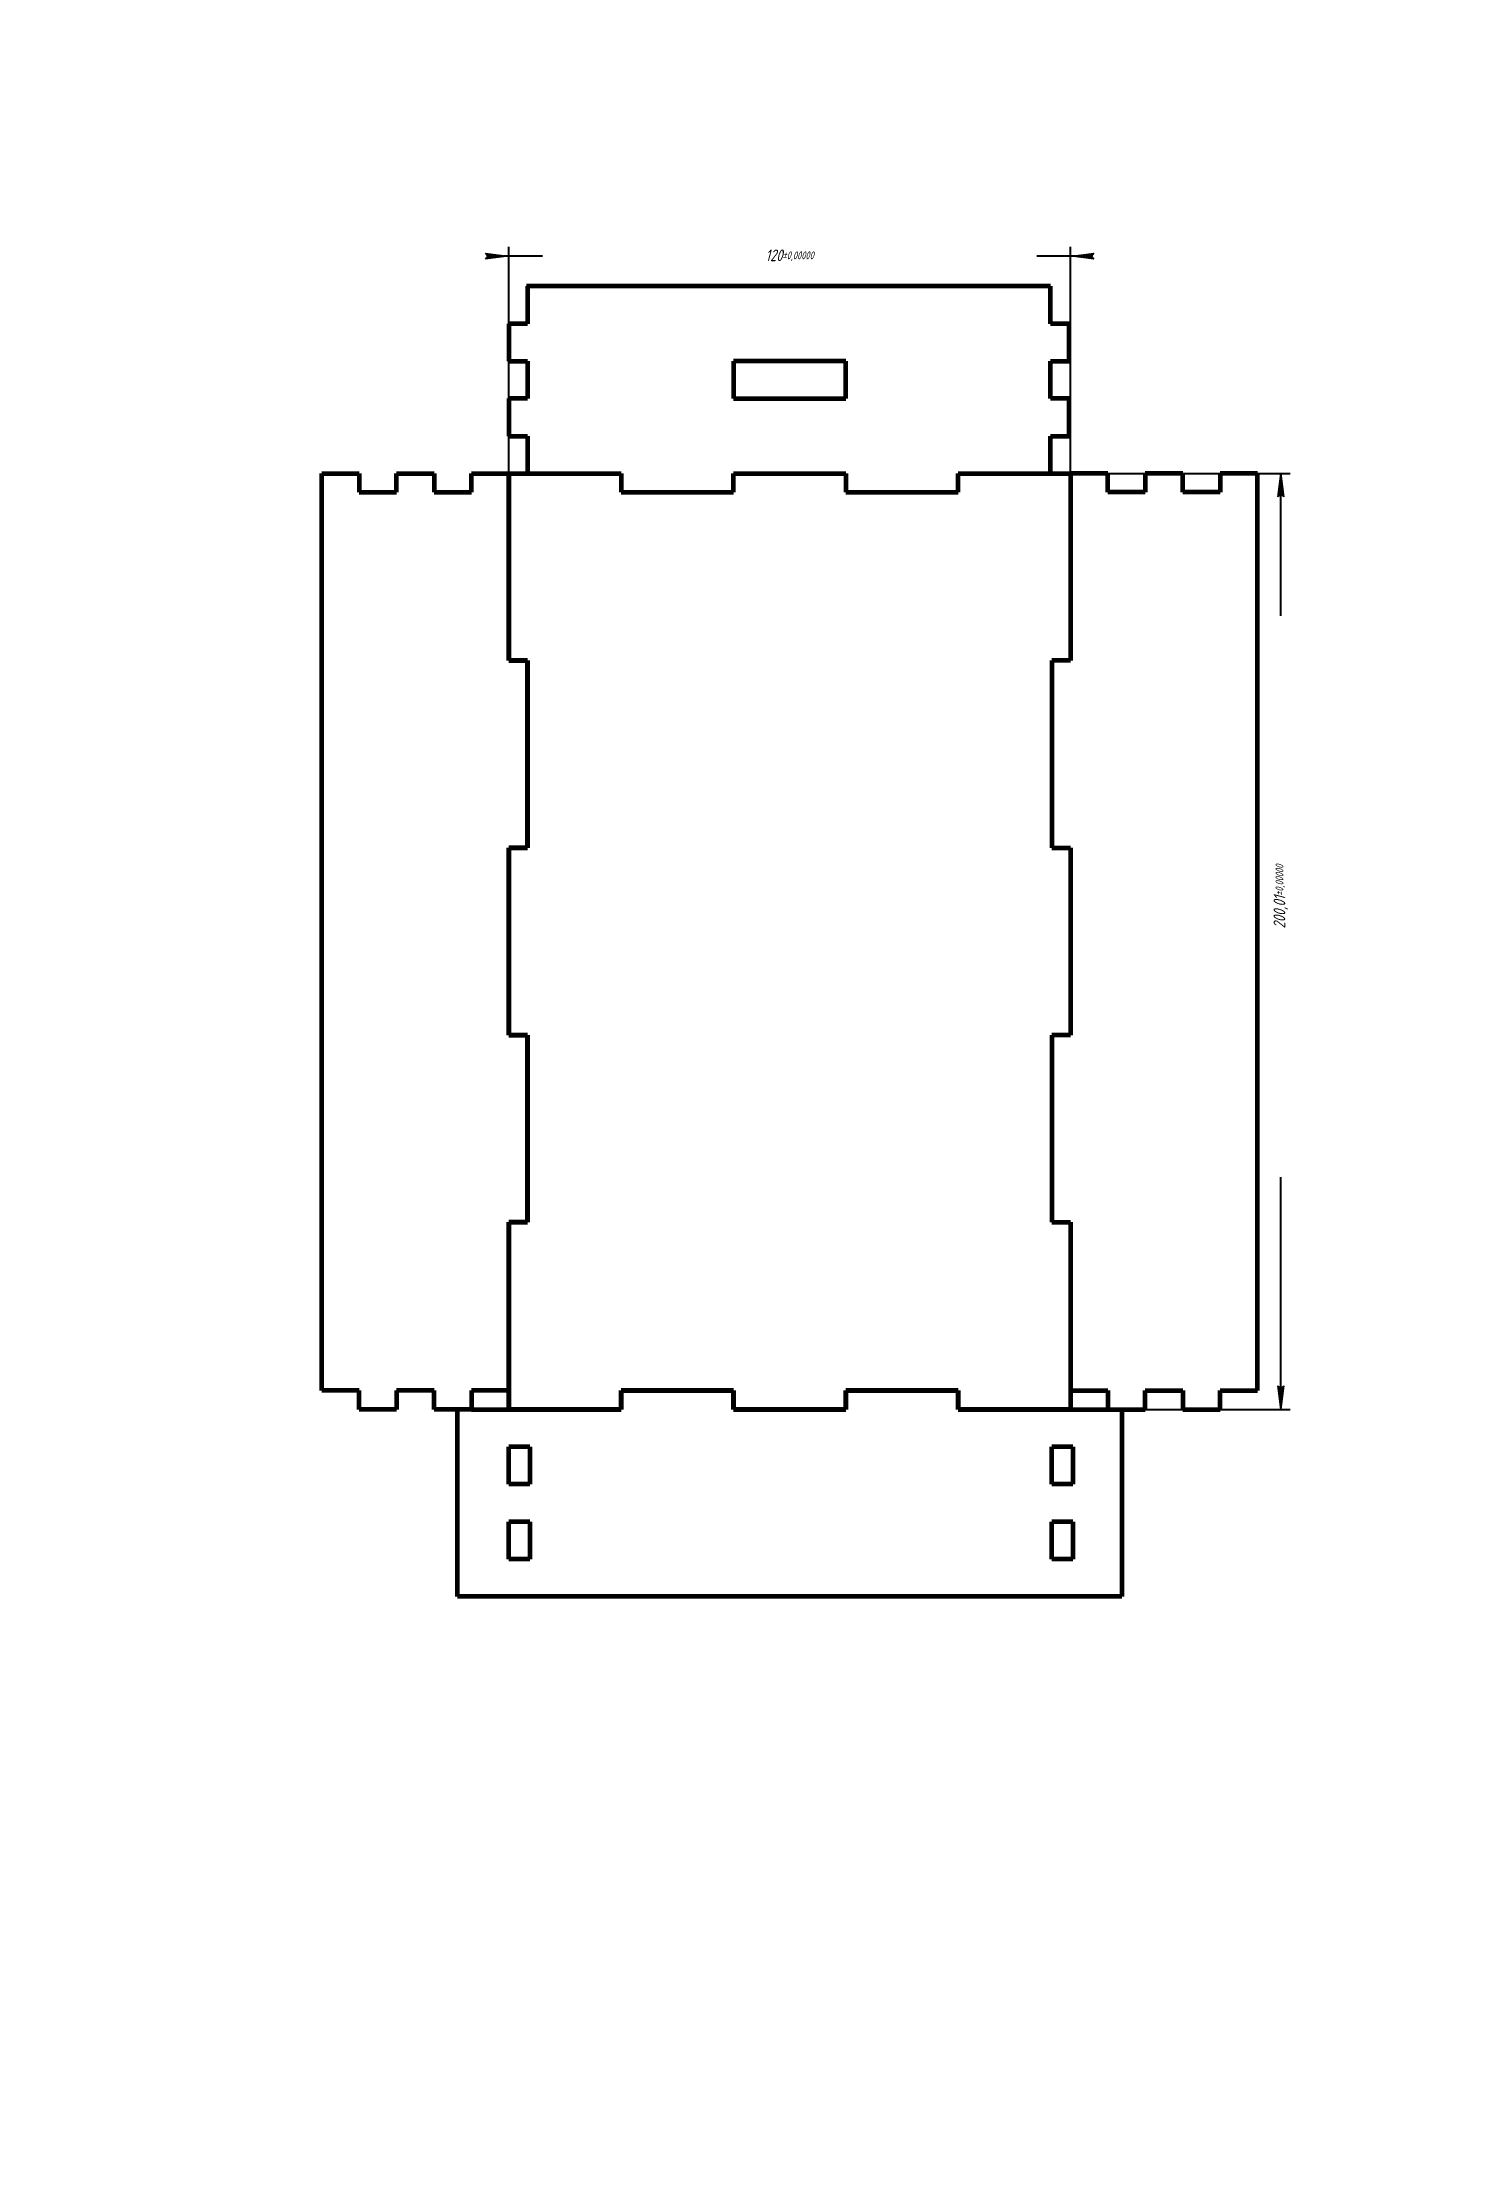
# Model space of a CAD drawing. Header units: millimetres. Extents: x 317 to 617, y 12 to 462.
import ezdxf

# ---------------------------------------------------------------- set-up
doc = ezdxf.new("R2010")
doc.units = ezdxf.units.MM
for name, pattern in [('K5LT32768', [0]), ('K5LT32774', [0]), ('K5LT_THIN', [0])]:
    doc.linetypes.add(name, pattern=pattern)
doc.layers.add('Системный слой', color=7, linetype='Continuous')
doc.styles.add('KDIMTEXTSTYLE', font='GOST_AU.SHX', dxfattribs={"width": 0.96, "oblique": 15, "height": 5})
doc.dimstyles.new('KDIMSTYLE (1.00)', dxfattribs={"dimtxt": 5, "dimasz": 1, "dimexe": 2, "dimexo": 0, "dimgap": 1, "dimtad": 1, "dimtxsty": 'KDIMTEXTSTYLE', "dimsah": 1, "dimcen": 0, "dimdle": 1, "dimadec": 0, "dimazin": 0, "dimtfac": 0.667, "dimtmove": 0, "dimatfit": 3, "dimfxl": 1, "dimtvp": 1, "dimtolj": 1, "dimtzin": 0, "dimarcsym": 0})

# ---------------------------------------------------------------- blocks, each defined once
blk = doc.blocks.new('U17')
at = {"layer": 'Системный слой', "color": 150, "linetype": 'K5LT32774', "lineweight": 60, "true_color": 0x0080ff}
for p, q in [((488.7543645470079, 393.3522426200177), (464.7534584056044, 393.3522426200177)), ((464.7534584056044, 393.3522426200177), (464.7534584056044, 385.3519405728829)), ((488.7543645470079, 385.3519405728829), (488.7543645470079, 393.3522426200177)), ((464.7534584056044, 385.3519405728829), (488.7543645470079, 385.3519405728829))]:
    blk.add_line(p, q, dxfattribs=at)
blk = doc.blocks.new('KDIMARROW_01')
blk.add_hatch(color=0).paths.add_polyline_path([(0, 0), (-5, 0.658262491226197), (-4.5, 6e-16), (-5, -0.6582624912261956)])
at = {"color": 0, "linetype": 'K5LT_THIN', "lineweight": 18}
for p, q in [((-4.5, 6e-16), (-5, 0.658262491226197)), ((-5, 0.658262491226197), (0, 0)), ((0, 0), (-5, -0.6582624912261956)), ((-5, -0.6582624912261956), (-4.5, 6e-16))]:
    blk.add_line(p, q, dxfattribs=at)
at = {"layer": 'Системный слой', "color": 0, "linetype": 'K5LT_THIN', "lineweight": 18}
blk.add_line((0, 0), (-1, 0), dxfattribs=at)

msp = doc.modelspace()

# ---------------------------------------------------------------- linework, layer by layer
at = {"color": 150, "linetype": 'K5LT32768', "lineweight": 60, "true_color": 0x0080ff}
for p, q in [((532.5266854865276, 409.3528467142868), (420.5224568266439, 409.3528467142868)), ((420.7517971463644, 409.3528467142868), (420.7517971463644, 401.3525446671522)), ((532.5266854865276, 401.3525446671522), (532.5266854865276, 409.3528467142868)), ((420.7517971463644, 401.3525446671522), (416.751646122797, 401.3525446671522)), ((416.751646122797, 401.3525446671522), (416.751646122797, 393.3522426200177)), ((536.5268365100951, 401.3525446671522), (532.5266854865276, 401.3525446671522)), ((536.5268365100951, 393.3522426200177), (536.5268365100951, 401.3525446671522)), ((416.751646122797, 393.3522426200177), (420.7517971463644, 393.3522426200177)), ((420.7517971463644, 393.3522426200177), (420.7517971463644, 385.3519405728829)), ((532.5266854865276, 385.3519405728829), (532.5266854865276, 393.3522426200177)), ((532.5266854865276, 393.3522426200177), (536.5268365100951, 393.3522426200177)), ((420.7517971463644, 385.3519405728829), (416.751646122797, 385.3519405728829)), ((416.751646122797, 385.3519405728829), (416.751646122797, 377.3516385257483)), ((536.5268365100951, 385.3519405728829), (532.5266854865276, 385.3519405728829)), ((536.5268365100951, 377.3516385257483), (536.5268365100951, 385.3519405728829)), ((416.751646122797, 377.3516385257483), (420.7517971463644, 377.3516385257483)), ((420.7517971463644, 377.3516385257483), (420.7517971463644, 369.3513364786141)), ((532.5266854865276, 369.3513364786141), (532.5266854865276, 377.3516385257483)), ((532.5266854865276, 377.3516385257483), (536.5268365100951, 377.3516385257483)), ((376.7501358871242, 173.3439363238177), (376.7501358871242, 369.3513364786141)), ((376.7501358871242, 369.3513364786141), (384.7504379342589, 369.3513364786141)), ((384.7504379342589, 369.3513364786141), (384.7504379342589, 365.3511854550466)), ((392.7507399813936, 369.3513364786141), (400.7510420285281, 369.3513364786141)), ((392.7507399813936, 365.3511854550466), (392.7507399813936, 369.3513364786141)), ((400.7510420285281, 369.3513364786141), (400.7510420285281, 365.3511854550466)), ((408.7513440756625, 369.3513364786141), (416.751646122797, 369.3513364786141)), ((408.7513440756625, 365.3511854550466), (408.7513440756625, 369.3513364786141)), ((416.751646122797, 329.3498262429412), (416.751646122797, 369.3513364786141)), ((416.751646122797, 369.3513364786141), (440.7525522642007, 369.3513364786141)), ((416.751646122797, 369.3513364786141), (440.7525522642007, 369.3513364786141)), ((416.751646122797, 369.3513364786141), (416.751646122797, 329.3498262429412)), ((440.7525522642007, 369.3513364786141), (440.7525522642007, 365.3511854550466)), ((440.7525522642007, 369.3513364786141), (440.7525522642007, 365.3511854550466)), ((464.7534584056044, 365.3511854550466), (464.7534584056044, 369.3513364786141)), ((464.7534584056044, 369.3513364786141), (488.7543645470079, 369.3513364786141)), ((464.7534584056044, 365.3511854550466), (464.7534584056044, 369.3513364786141)), ((464.7534584056044, 369.3513364786141), (488.7543645470079, 369.3513364786141)), ((488.7543645470079, 369.3513364786141), (488.7543645470079, 365.3511854550466)), ((488.7543645470079, 369.3513364786141), (488.7543645470079, 365.3511854550466)), ((512.7552706884114, 365.3511854550466), (512.7552706884114, 369.3513364786141)), ((512.7552706884114, 369.3513364786141), (536.7561768298151, 369.3513364786141)), ((512.7552706884114, 365.3511854550466), (512.7552706884114, 369.3513364786141)), ((512.7552706884114, 369.3513364786141), (536.7561768298151, 369.3513364786141)), ((536.7561768298151, 369.3513364786141), (536.7561768298151, 329.3498262429412)), ((536.7561768298151, 369.3513364786141), (536.7561768298151, 329.3498262429412)), ((544.7564788769498, 369.3513364786141), (536.7561768298151, 369.3513364786141)), ((544.7564788769498, 365.3511854550466), (544.7564788769498, 369.3513364786141)), ((560.7570829712186, 369.3513364786141), (552.7567809240841, 369.3513364786141)), ((552.7567809240841, 369.3513364786141), (552.7567809240841, 365.3511854550466)), ((560.7570829712186, 365.3511854550466), (560.7570829712186, 369.3513364786141)), ((576.7576870654882, 369.3513364786141), (568.7573850183533, 369.3513364786141)), ((568.7573850183533, 369.3513364786141), (568.7573850183533, 365.3511854550466)), ((576.7576870654882, 173.3439363238177), (576.7576870654882, 369.3513364786141)), ((384.7504379342589, 365.3511854550466), (392.7507399813936, 365.3511854550466)), ((400.7510420285281, 365.3511854550466), (408.7513440756625, 365.3511854550466)), ((440.7525522642007, 365.3511854550466), (464.7534584056044, 365.3511854550466)), ((440.7525522642007, 365.3511854550466), (464.7534584056044, 365.3511854550466)), ((488.7543645470079, 365.3511854550466), (512.7552706884114, 365.3511854550466)), ((488.7543645470079, 365.3511854550466), (512.7552706884114, 365.3511854550466)), ((552.7567809240841, 365.3511854550466), (544.7564788769498, 365.3511854550466)), ((568.7573850183533, 365.3511854550466), (560.7570829712186, 365.3511854550466)), ((420.7517971463644, 329.3498262429412), (416.751646122797, 329.3498262429412)), ((416.751646122797, 329.3498262429412), (420.7517971463644, 329.3498262429412)), ((420.7517971463644, 289.3483160072686), (420.7517971463644, 329.3498262429412)), ((420.7517971463644, 329.3498262429412), (420.7517971463644, 289.3483160072686)), ((536.7561768298151, 329.3498262429412), (532.7560258062481, 329.3498262429412)), ((532.7560258062481, 329.3498262429412), (532.7560258062481, 289.3483160072686)), ((536.7561768298151, 329.3498262429412), (532.7560258062481, 329.3498262429412)), ((532.7560258062481, 329.3498262429412), (532.7560258062481, 289.3483160072686)), ((416.751646122797, 249.3468057715957), (416.751646122797, 289.3483160072686)), ((416.751646122797, 289.3483160072686), (420.7517971463644, 289.3483160072686)), ((420.7517971463644, 289.3483160072686), (416.751646122797, 289.3483160072686)), ((416.751646122797, 289.3483160072686), (416.751646122797, 249.3468057715957)), ((532.7560258062481, 289.3483160072686), (536.7561768298151, 289.3483160072686)), ((532.7560258062481, 289.3483160072686), (536.7561768298151, 289.3483160072686)), ((536.7561768298151, 289.3483160072686), (536.7561768298151, 249.3468057715957)), ((536.7561768298151, 289.3483160072686), (536.7561768298151, 249.3468057715957)), ((420.7517971463644, 249.3468057715957), (416.751646122797, 249.3468057715957)), ((416.751646122797, 249.3468057715957), (420.7517971463644, 249.3468057715957)), ((420.7517971463644, 209.3452955359231), (420.7517971463644, 249.3468057715957)), ((420.7517971463644, 249.3468057715957), (420.7517971463644, 209.3452955359231)), ((536.7561768298151, 249.3468057715957), (532.7560258062481, 249.3468057715957)), ((532.7560258062481, 249.3468057715957), (532.7560258062481, 209.3452955359231)), ((536.7561768298151, 249.3468057715957), (532.7560258062481, 249.3468057715957)), ((532.7560258062481, 249.3468057715957), (532.7560258062481, 209.3452955359231)), ((416.751646122797, 169.3437853002504), (416.751646122797, 209.3452955359231)), ((416.751646122797, 209.3452955359231), (420.7517971463644, 209.3452955359231)), ((420.7517971463644, 209.3452955359231), (416.751646122797, 209.3452955359231)), ((416.751646122797, 209.3452955359231), (416.751646122797, 169.3437853002504)), ((532.7560258062481, 209.3452955359231), (536.7561768298151, 209.3452955359231)), ((532.7560258062481, 209.3452955359231), (536.7561768298151, 209.3452955359231)), ((536.7561768298151, 209.3452955359231), (536.7561768298151, 169.3437853002504)), ((536.7561768298151, 209.3452955359231), (536.7561768298151, 169.3437853002504)), ((384.7504379342589, 173.3439363238177), (376.7501358871242, 173.3439363238177)), ((384.7504379342589, 169.3437853002504), (384.7504379342589, 173.3439363238177)), ((400.7510420285281, 173.3439363238177), (392.7507399813936, 173.3439363238177)), ((392.7507399813936, 173.3439363238177), (392.7507399813936, 169.3437853002504)), ((400.7510420285281, 169.3437853002504), (400.7510420285281, 173.3439363238177)), ((416.751646122797, 173.3439363238177), (408.7513440756625, 173.3439363238177)), ((408.7513440756625, 173.3439363238177), (408.7513440756625, 169.3437853002504)), ((464.7534584056044, 173.3439363238177), (440.7525522642007, 173.3439363238177)), ((440.7525522642007, 173.3439363238177), (440.7525522642007, 169.3437853002504)), ((440.7525522642007, 169.3437853002504), (440.7525522642007, 173.3439363238177)), ((440.7525522642007, 173.3439363238177), (464.7534584056044, 173.3439363238177)), ((464.7534584056044, 169.3437853002504), (464.7534584056044, 173.3439363238177)), ((464.7534584056044, 173.3439363238177), (464.7534584056044, 169.3437853002504)), ((512.7552706884114, 173.3439363238177), (488.7543645470079, 173.3439363238177)), ((488.7543645470079, 173.3439363238177), (488.7543645470079, 169.3437853002504)), ((488.7543645470079, 169.3437853002504), (488.7543645470079, 173.3439363238177)), ((488.7543645470079, 173.3439363238177), (512.7552706884114, 173.3439363238177)), ((512.7552706884114, 169.3437853002504), (512.7552706884114, 173.3439363238177)), ((512.7552706884114, 173.3439363238177), (512.7552706884114, 169.3437853002504)), ((536.7561768298151, 173.3439363238177), (544.7564788769498, 173.3439363238177)), ((544.7564788769498, 173.3439363238177), (544.7564788769498, 169.3437853002504)), ((552.7567809240841, 169.3437853002504), (552.7567809240841, 173.3439363238177)), ((552.7567809240841, 173.3439363238177), (560.7570829712186, 173.3439363238177)), ((560.7570829712186, 173.3439363238177), (560.7570829712186, 169.3437853002504)), ((568.7573850183533, 169.3437853002504), (568.7573850183533, 173.3439363238177)), ((568.7573850183533, 173.3439363238177), (576.7576870654882, 173.3439363238177)), ((392.7507399813936, 169.3437853002504), (384.7504379342589, 169.3437853002504)), ((408.7513440756625, 169.3437853002504), (400.7510420285281, 169.3437853002504)), ((405.7513138709492, 129.3422750645778), (405.7513138709492, 169.3437853002504)), ((408.7513440756625, 169.3437853002504), (416.751646122797, 169.3437853002504)), ((440.7525522642007, 169.3437853002504), (416.751646122797, 169.3437853002504)), ((416.751646122797, 169.3437853002504), (440.7525522642007, 169.3437853002504)), ((488.7543645470079, 169.3437853002504), (464.7534584056044, 169.3437853002504)), ((464.7534584056044, 169.3437853002504), (488.7543645470079, 169.3437853002504)), ((536.7561768298151, 169.3437853002504), (512.7552706884114, 169.3437853002504)), ((512.7552706884114, 169.3437853002504), (536.7561768298151, 169.3437853002504)), ((536.7561768298151, 169.3437853002504), (545.5565090816631, 169.3437853002504)), ((544.7564788769498, 169.3437853002504), (552.7567809240841, 169.3437853002504)), ((547.7565090816631, 169.3437853002504), (547.7565090816631, 129.3422750645778)), ((560.7570829712186, 169.3437853002504), (568.7573850183533, 169.3437853002504)), ((547.7565090816631, 129.3422750645778), (405.7513138709492, 129.3422750645778))]:
    msp.add_line(p, q, dxfattribs=at)
at = {"layer": 'Системный слой', "color": 150, "linetype": 'K5LT32774', "lineweight": 60, "true_color": 0x0080ff}
for p, q in [((416.751646122797, 153.3396290985585), (416.751646122797, 161.3399311456931)), ((421.251646122797, 161.3399311456931), (416.751646122797, 161.3399311456931)), ((421.251646122797, 161.3399311456931), (421.251646122797, 153.3396290985585)), ((537.2560258062481, 161.3446783291213), (532.7560258062481, 161.3446783291213)), ((532.7560258062481, 153.3431812059813), (532.7560258062481, 161.3434832531158)), ((537.2560258062481, 161.3446783291213), (537.2560258062481, 153.3443762819867)), ((421.251646122797, 153.3396290985585), (416.751646122797, 153.3396290985585)), ((537.2560258062481, 153.3443762819867), (532.7560258062481, 153.3443762819867)), ((421.251646122797, 145.3391383197024), (416.751646122797, 145.3391383197024)), ((416.751646122797, 137.3379098313062), (416.751646122797, 145.3382118784407)), ((421.251646122797, 145.3391383197024), (421.251646122797, 137.3388362725678)), ((537.2560258062481, 145.3483398436705), (532.7560258062481, 145.3483398436705)), ((532.7560258062481, 137.3226570147344), (532.7560258062481, 145.3229590618689)), ((537.2560258062481, 145.3483398436705), (537.2560258062481, 137.3480377965359)), ((421.251646122797, 137.3388362725678), (416.751646122797, 137.3388362725678)), ((537.2560258062481, 137.3480377965359), (532.7560258062481, 137.3480377965359))]:
    msp.add_line(p, q, dxfattribs=at)

# ---------------------------------------------------------------- block references
at = {"layer": 'Системный слой'}
msp.add_blockref('U17', (0, 0), dxfattribs=at)

# ---------------------------------------------------------------- dimensions: what is measured, and where the dimension line sits
at = {"layer": 'Системный слой', "color": 7}
msp.add_linear_dim(base=(416.751646122797, 415.76787178915), p1=(536.7561768298151, 369.3513364786141), p2=(416.751646122797, 369.3513364786141), location=(476.753911476306, 415.76787178915), dimstyle='KDIMSTYLE (1.00)', override={"dimexo": 0, "dimpost": '\\H2.5;\\W0.965;\\Q15;<>', "dimblk1": 'KDIMARROW_01', "dimblk2": 'KDIMARROW_01', "dimse1": 0, "dimse2": 0, "dimclrt": 7, "dimtol": 1, "dimtp": 0, "dimtm": 0, "dimtdec": 5, "dimtolj": 1}, dxfattribs=at).render()
msp.add_linear_dim(base=(581.7149652362866, 369.3513364786141), p1=(536.7561768298151, 169.3437853002504), p2=(536.7561768298151, 369.3513364786141), angle=90, location=(581.7149652362866, 278.9479233459938), dimstyle='KDIMSTYLE (1.00)', override={"dimexo": 0, "dimpost": '\\H2.5;\\W0.965;\\Q15;<>', "dimblk1": 'KDIMARROW_01', "dimblk2": 'KDIMARROW_01', "dimse1": 0, "dimse2": 0, "dimclrt": 7, "dimtol": 1, "dimtp": 0, "dimtm": 0, "dimtdec": 5, "dimtolj": 1}, dxfattribs=at).render()

doc.saveas('drawing.dxf')
